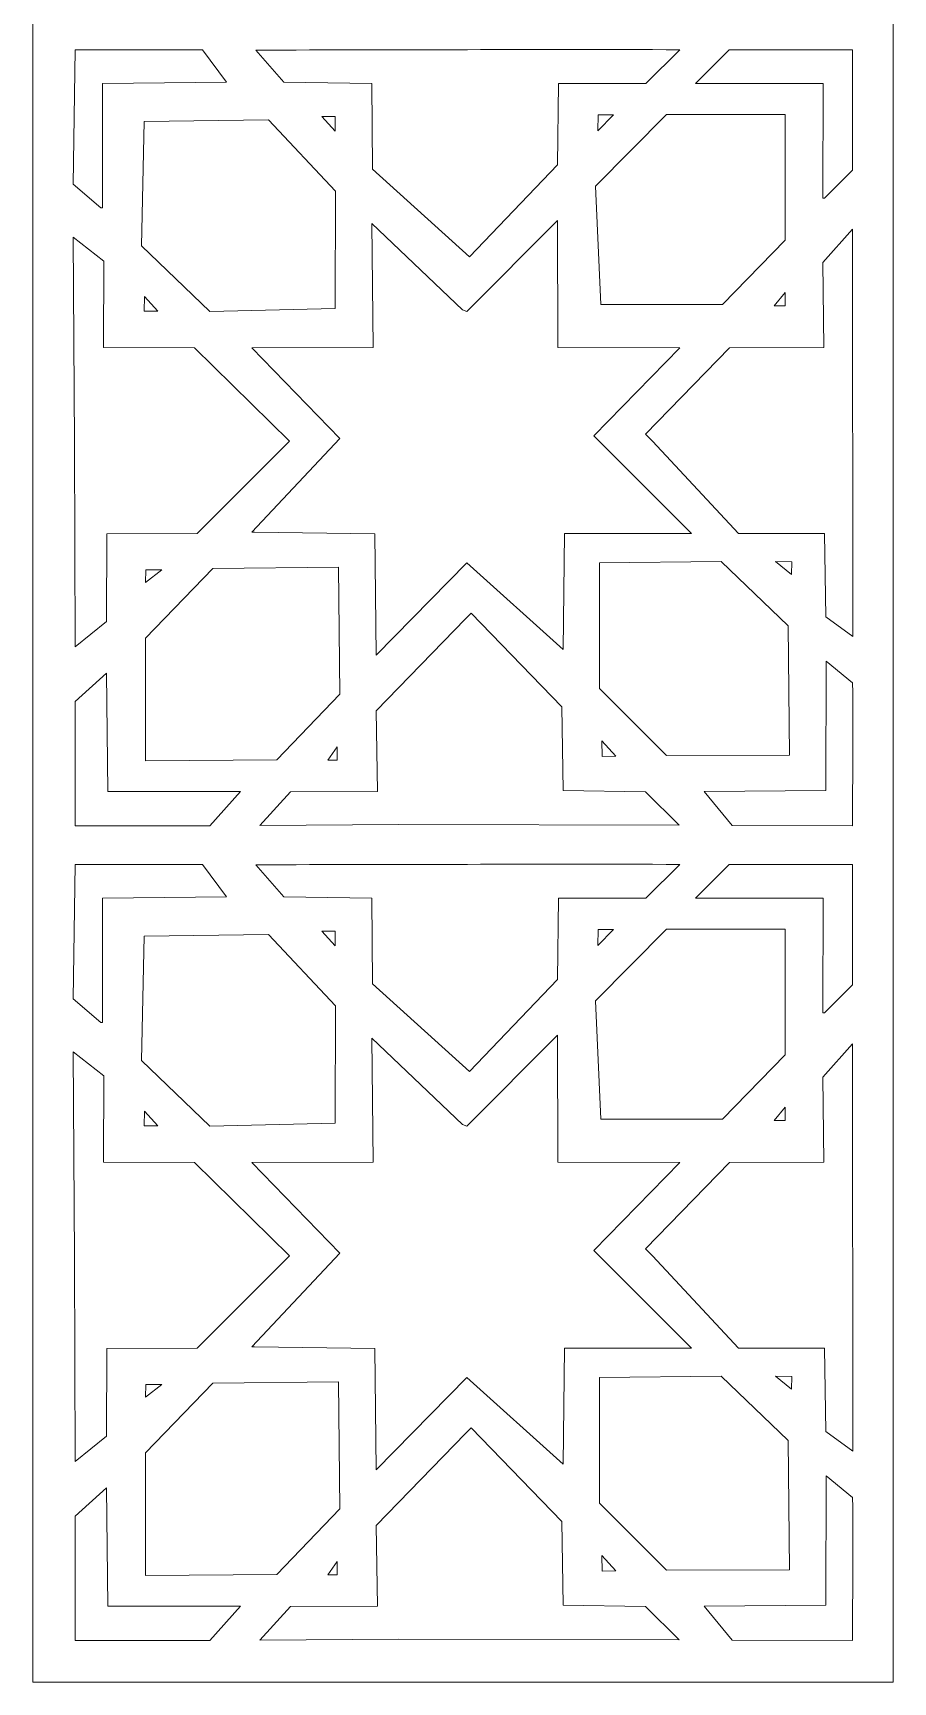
# Model space of a CAD drawing. Header units: centimetres. Extents: x -27.5 to -16, y -9.5 to 9.5.
# Drawn here: x -20.99 to -16.03, y -9.5 to 0 of the extents above; entities that cross this region are included whole.
import ezdxf

# ---------------------------------------------------------------- set-up
doc = ezdxf.new("R2010")
doc.units = ezdxf.units.CM
doc.header["$MEASUREMENT"] = 0
doc.layers.add('layer 1', color=7, linetype='Continuous')

msp = doc.modelspace()

# ---------------------------------------------------------------- linework, layer by layer
at = {"layer": 'layer 1', "color": 250, "lineweight": 9}
for points, knots in [([(-20.98754, 9.5), (-20.98754, 9.5), (-16.03008, 9.5), (-16.03008, 9.5), (-16.03008, 9.5), (-16.03008, 9.5), (-16.03008, -9.5), (-16.03008, -9.5), (-16.03008, -9.5), (-16.03008, -9.5), (-20.98754, -9.5), (-20.98754, -9.5), (-20.98754, -9.5), (-20.98754, -9.5), (-20.98754, 9.5), (-20.98754, 9.5)], [0, 0, 0, 0, 0.2, 0.2, 0.2, 0.2, 0.4, 0.4, 0.4, 0.4, 0.6, 0.6, 0.6, 0.6, 1, 1, 1, 1]), ([(-19.70213, -0.09686), (-19.70213, -0.09686), (-19.54114, -0.28266), (-19.54114, -0.28266), (-19.54114, -0.28266), (-19.54114, -0.28266), (-19.03402, -0.2907), (-19.03402, -0.2907), (-19.03402, -0.2907), (-19.03402, -0.2907), (-19.03065, -0.7832), (-19.03065, -0.7832), (-19.03065, -0.7832), (-19.03065, -0.7832), (-18.47054, -1.28885), (-18.47054, -1.28885), (-18.47054, -1.28885), (-18.47054, -1.28885), (-17.96341, -0.75758), (-17.96341, -0.75758), (-17.96341, -0.75758), (-17.96341, -0.75758), (-17.95833, -0.28914), (-17.95833, -0.28914), (-17.95833, -0.28914), (-17.95833, -0.28914), (-17.45414, -0.29063), (-17.45414, -0.29063), (-17.45414, -0.29063), (-17.45414, -0.29063), (-17.25965, -0.09528), (-17.25965, -0.09528), (-17.25965, -0.09528), (-18.09692, -0.09167), (-18.87114, -0.09743), (-19.70213, -0.09686)], [0, 0, 0, 0, 0.1, 0.1, 0.1, 0.1, 0.2, 0.2, 0.2, 0.2, 0.3, 0.3, 0.3, 0.3, 0.4, 0.4, 0.4, 0.4, 0.5, 0.5, 0.5, 0.5, 0.6, 0.6, 0.6, 0.6, 0.7, 0.7, 0.7, 0.7, 0.8, 0.8, 0.8, 0.8, 1, 1, 1, 1]), ([(-20.00953, -0.09683), (-20.00953, -0.09683), (-20.744, -0.09603), (-20.744, -0.09603), (-20.744, -0.09603), (-20.744, -0.09603), (-20.75663, -0.87027), (-20.75663, -0.87027), (-20.75663, -0.87027), (-20.75663, -0.87027), (-20.59564, -1.00711), (-20.59564, -1.00711), (-20.59564, -1.00711), (-20.59564, -1.00711), (-20.58759, -1.00711), (-20.58759, -1.00711), (-20.58759, -1.00711), (-20.58759, -1.00711), (-20.58759, -0.2907), (-20.58759, -0.2907), (-20.58759, -0.2907), (-20.58759, -0.2907), (-19.87117, -0.28266), (-19.87117, -0.28266), (-19.87117, -0.28266), (-19.87117, -0.28266), (-20.00953, -0.09683), (-20.00953, -0.09683)], [0, 0, 0, 0, 0.125, 0.125, 0.125, 0.125, 0.25, 0.25, 0.25, 0.25, 0.375, 0.375, 0.375, 0.375, 0.5, 0.5, 0.5, 0.5, 0.625, 0.625, 0.625, 0.625, 0.75, 0.75, 0.75, 0.75, 1, 1, 1, 1]), ([(-16.9749, -0.09576), (-16.9749, -0.09576), (-17.16956, -0.29061), (-17.16956, -0.29061), (-17.16956, -0.29061), (-17.16956, -0.29061), (-16.43252, -0.29049), (-16.43252, -0.29049), (-16.43252, -0.29049), (-16.43252, -0.29049), (-16.43398, -0.95077), (-16.43398, -0.95077), (-16.43398, -0.95077), (-16.43398, -0.95077), (-16.42594, -0.95077), (-16.42594, -0.95077), (-16.42594, -0.95077), (-16.42594, -0.95077), (-16.26432, -0.78913), (-16.26432, -0.78913), (-16.26432, -0.78913), (-16.26432, -0.78913), (-16.26397, -0.09576), (-16.26397, -0.09576), (-16.26397, -0.09576), (-16.26397, -0.09576), (-16.9749, -0.09576), (-16.9749, -0.09576)], [0, 0, 0, 0, 0.125, 0.125, 0.125, 0.125, 0.25, 0.25, 0.25, 0.25, 0.375, 0.375, 0.375, 0.375, 0.5, 0.5, 0.5, 0.5, 0.625, 0.625, 0.625, 0.625, 0.75, 0.75, 0.75, 0.75, 1, 1, 1, 1]), ([(-17.33641, -0.46779), (-17.33641, -0.46779), (-17.74452, -0.88124), (-17.74452, -0.88124), (-17.74452, -0.88124), (-17.74452, -0.88124), (-17.71388, -1.56253), (-17.71388, -1.56253), (-17.71388, -1.56253), (-17.71388, -1.56253), (-17.01357, -1.56253), (-17.01357, -1.56253), (-17.01357, -1.56253), (-17.01357, -1.56253), (-16.65131, -1.19225), (-16.65131, -1.19225), (-16.65131, -1.19225), (-16.65131, -1.19225), (-16.65131, -0.47583), (-16.65131, -0.47583), (-16.65131, -0.47583), (-16.65131, -0.47583), (-16.65131, -0.46779), (-16.65131, -0.46779), (-16.65131, -0.46779), (-16.65131, -0.46779), (-17.33641, -0.46779), (-17.33641, -0.46779)], [0, 0, 0, 0, 0.125, 0.125, 0.125, 0.125, 0.25, 0.25, 0.25, 0.25, 0.375, 0.375, 0.375, 0.375, 0.5, 0.5, 0.5, 0.5, 0.625, 0.625, 0.625, 0.625, 0.75, 0.75, 0.75, 0.75, 1, 1, 1, 1]), ([(-17.73001, -0.47041), (-17.73001, -0.47041), (-17.73138, -0.5634), (-17.73138, -0.5634), (-17.73138, -0.5634), (-17.73138, -0.5634), (-17.64105, -0.47018), (-17.64105, -0.47018), (-17.64105, -0.47018), (-17.64105, -0.47018), (-17.73001, -0.47041), (-17.73001, -0.47041)], [0, 0, 0, 0, 0.25, 0.25, 0.25, 0.25, 0.5, 0.5, 0.5, 0.5, 1, 1, 1, 1]), ([(-20.34611, -0.50803), (-20.34611, -0.50803), (-20.3622, -1.22445), (-20.3622, -1.22445), (-20.3622, -1.22445), (-20.3622, -1.22445), (-19.96777, -1.6028), (-19.96777, -1.6028), (-19.96777, -1.6028), (-19.96777, -1.6028), (-19.24632, -1.58669), (-19.24632, -1.58669), (-19.24632, -1.58669), (-19.24632, -1.58669), (-19.2433, -0.91053), (-19.2433, -0.91053), (-19.2433, -0.91053), (-19.2433, -0.91053), (-19.62969, -0.49999), (-19.62969, -0.49999), (-19.62969, -0.49999), (-19.62969, -0.49999), (-20.34611, -0.50803), (-20.34611, -0.50803)], [0, 0, 0, 0, 0.1428571, 0.1428571, 0.1428571, 0.1428571, 0.2857143, 0.2857143, 0.2857143, 0.2857143, 0.4285714, 0.4285714, 0.4285714, 0.4285714, 0.5714286, 0.5714286, 0.5714286, 0.5714286, 0.7142857, 0.7142857, 0.7142857, 0.7142857, 1, 1, 1, 1]), ([(-19.32303, -0.48026), (-19.32303, -0.48026), (-19.24579, -0.56539), (-19.24579, -0.56539), (-19.24579, -0.56539), (-19.24579, -0.56539), (-19.24475, -0.47947), (-19.24475, -0.47947), (-19.24475, -0.47947), (-19.24475, -0.47947), (-19.32303, -0.48026), (-19.32303, -0.48026)], [0, 0, 0, 0, 0.25, 0.25, 0.25, 0.25, 0.5, 0.5, 0.5, 0.5, 1, 1, 1, 1]), ([(-17.96341, -1.07957), (-17.96341, -1.07957), (-18.48663, -1.6028), (-18.48663, -1.6028), (-18.48663, -1.6028), (-18.48663, -1.6028), (-18.51079, -1.59473), (-18.51079, -1.59473), (-18.51079, -1.59473), (-18.51079, -1.59473), (-19.03402, -1.09566), (-19.03402, -1.09566), (-19.03402, -1.09566), (-19.03402, -1.09566), (-19.02597, -1.81023), (-19.02597, -1.81023), (-19.02597, -1.81023), (-19.02597, -1.81023), (-19.72628, -1.81208), (-19.72628, -1.81208), (-19.72628, -1.81208), (-19.72628, -1.81208), (-19.21916, -2.33531), (-19.21916, -2.33531), (-19.21916, -2.33531), (-19.21916, -2.33531), (-19.72628, -2.87463), (-19.72628, -2.87463), (-19.72628, -2.87463), (-19.72628, -2.87463), (-19.71018, -2.87463), (-19.71018, -2.87463), (-19.71018, -2.87463), (-19.71018, -2.87463), (-19.01791, -2.88379), (-19.01791, -2.88379), (-19.01791, -2.88379), (-19.01791, -2.88379), (-19.00986, -3.58298), (-19.00986, -3.58298), (-19.00986, -3.58298), (-19.00986, -3.58298), (-18.48663, -3.05171), (-18.48663, -3.05171), (-18.48663, -3.05171), (-18.48663, -3.05171), (-17.93121, -3.5508), (-17.93121, -3.5508), (-17.93121, -3.5508), (-17.93121, -3.5508), (-17.92347, -2.88332), (-17.92347, -2.88332), (-17.92347, -2.88332), (-17.92347, -2.88332), (-17.19175, -2.88166), (-17.19175, -2.88166), (-17.19175, -2.88166), (-17.19175, -2.88166), (-17.75412, -2.3192), (-17.75412, -2.3192), (-17.75412, -2.3192), (-17.75412, -2.3192), (-17.259, -1.8128), (-17.259, -1.8128), (-17.259, -1.8128), (-17.259, -1.8128), (-17.96284, -1.81014), (-17.96284, -1.81014), (-17.96284, -1.81014), (-17.96284, -1.81014), (-17.96341, -1.07957), (-17.96341, -1.07957)], [0, 0, 0, 0, 0.0526316, 0.0526316, 0.0526316, 0.0526316, 0.1052632, 0.1052632, 0.1052632, 0.1052632, 0.1578947, 0.1578947, 0.1578947, 0.1578947, 0.2105263, 0.2105263, 0.2105263, 0.2105263, 0.2631579, 0.2631579, 0.2631579, 0.2631579, 0.3157895, 0.3157895, 0.3157895, 0.3157895, 0.3684211, 0.3684211, 0.3684211, 0.3684211, 0.4210526, 0.4210526, 0.4210526, 0.4210526, 0.4736842, 0.4736842, 0.4736842, 0.4736842, 0.5263158, 0.5263158, 0.5263158, 0.5263158, 0.5789474, 0.5789474, 0.5789474, 0.5789474, 0.6315789, 0.6315789, 0.6315789, 0.6315789, 0.6842105, 0.6842105, 0.6842105, 0.6842105, 0.7368421, 0.7368421, 0.7368421, 0.7368421, 0.7894737, 0.7894737, 0.7894737, 0.7894737, 0.8421053, 0.8421053, 0.8421053, 0.8421053, 0.8947368, 0.8947368, 0.8947368, 0.8947368, 1, 1, 1, 1]), ([(-16.26447, -1.12993), (-16.26447, -1.12993), (-16.43398, -1.32105), (-16.43398, -1.32105), (-16.43398, -1.32105), (-16.43398, -1.32105), (-16.4297, -1.81048), (-16.4297, -1.81048), (-16.4297, -1.81048), (-16.4297, -1.81048), (-16.9733, -1.81208), (-16.9733, -1.81208), (-16.9733, -1.81208), (-16.9733, -1.81208), (-17.45629, -2.31115), (-17.45629, -2.31115), (-17.45629, -2.31115), (-17.45629, -2.31115), (-17.41604, -2.3514), (-17.41604, -2.3514), (-17.41604, -2.3514), (-17.41604, -2.3514), (-16.91997, -2.88334), (-16.91997, -2.88334), (-16.91997, -2.88334), (-16.91997, -2.88334), (-16.42531, -2.88341), (-16.42531, -2.88341), (-16.42531, -2.88341), (-16.42531, -2.88341), (-16.41746, -3.362), (-16.41746, -3.362), (-16.41746, -3.362), (-16.41746, -3.362), (-16.26272, -3.47614), (-16.26272, -3.47614), (-16.26272, -3.47614), (-16.26272, -3.47614), (-16.26447, -1.12993), (-16.26447, -1.12993)], [0, 0, 0, 0, 0.0909091, 0.0909091, 0.0909091, 0.0909091, 0.1818182, 0.1818182, 0.1818182, 0.1818182, 0.2727273, 0.2727273, 0.2727273, 0.2727273, 0.3636364, 0.3636364, 0.3636364, 0.3636364, 0.4545455, 0.4545455, 0.4545455, 0.4545455, 0.5454545, 0.5454545, 0.5454545, 0.5454545, 0.6363636, 0.6363636, 0.6363636, 0.6363636, 0.7272727, 0.7272727, 0.7272727, 0.7272727, 0.8181818, 0.8181818, 0.8181818, 0.8181818, 1, 1, 1, 1]), ([(-20.75663, -1.17616), (-20.75663, -1.17616), (-20.74859, -2.35946), (-20.74859, -2.35946), (-20.74859, -2.35946), (-20.74859, -2.35946), (-20.74448, -3.53469), (-20.74448, -3.53469), (-20.74448, -3.53469), (-20.74448, -3.53469), (-20.56344, -3.38981), (-20.56344, -3.38981), (-20.56344, -3.38981), (-20.56344, -3.38981), (-20.5618, -2.88471), (-20.5618, -2.88471), (-20.5618, -2.88471), (-20.5618, -2.88471), (-20.04021, -2.88267), (-20.04021, -2.88267), (-20.04021, -2.88267), (-20.04021, -2.88267), (-19.50894, -2.3514), (-19.50894, -2.3514), (-19.50894, -2.3514), (-19.50894, -2.3514), (-20.05632, -1.81208), (-20.05632, -1.81208), (-20.05632, -1.81208), (-20.05632, -1.81208), (-20.58012, -1.81044), (-20.58012, -1.81044), (-20.58012, -1.81044), (-20.58012, -1.81044), (-20.57939, -1.31356), (-20.57939, -1.31356), (-20.57939, -1.31356), (-20.57939, -1.31356), (-20.75663, -1.17616), (-20.75663, -1.17616)], [0, 0, 0, 0, 0.0909091, 0.0909091, 0.0909091, 0.0909091, 0.1818182, 0.1818182, 0.1818182, 0.1818182, 0.2727273, 0.2727273, 0.2727273, 0.2727273, 0.3636364, 0.3636364, 0.3636364, 0.3636364, 0.4545455, 0.4545455, 0.4545455, 0.4545455, 0.5454545, 0.5454545, 0.5454545, 0.5454545, 0.6363636, 0.6363636, 0.6363636, 0.6363636, 0.7272727, 0.7272727, 0.7272727, 0.7272727, 0.8181818, 0.8181818, 0.8181818, 0.8181818, 1, 1, 1, 1]), ([(-20.34428, -1.51685), (-20.34428, -1.51685), (-20.34611, -1.60133), (-20.34611, -1.60133), (-20.34611, -1.60133), (-20.34611, -1.60133), (-20.2679, -1.60133), (-20.2679, -1.60133), (-20.2679, -1.60133), (-20.2679, -1.60133), (-20.34428, -1.51685), (-20.34428, -1.51685)], [0, 0, 0, 0, 0.25, 0.25, 0.25, 0.25, 0.5, 0.5, 0.5, 0.5, 1, 1, 1, 1]), ([(-16.71571, -1.5706), (-16.71571, -1.5706), (-16.65131, -1.57056), (-16.65131, -1.57056), (-16.65131, -1.57056), (-16.65131, -1.57056), (-16.652, -1.49452), (-16.652, -1.49452), (-16.652, -1.49452), (-16.652, -1.49452), (-16.71571, -1.5706), (-16.71571, -1.5706)], [0, 0, 0, 0, 0.25, 0.25, 0.25, 0.25, 0.5, 0.5, 0.5, 0.5, 1, 1, 1, 1]), ([(-19.95168, -3.08391), (-19.95168, -3.08391), (-20.33806, -3.48641), (-20.33806, -3.48641), (-20.33806, -3.48641), (-20.33806, -3.48641), (-20.33854, -4.19183), (-20.33854, -4.19183), (-20.33854, -4.19183), (-20.33854, -4.19183), (-19.5814, -4.18672), (-19.5814, -4.18672), (-19.5814, -4.18672), (-19.5814, -4.18672), (-19.21916, -3.80838), (-19.21916, -3.80838), (-19.21916, -3.80838), (-19.21916, -3.80838), (-19.22721, -3.07586), (-19.22721, -3.07586), (-19.22721, -3.07586), (-19.22721, -3.07586), (-19.95168, -3.08391), (-19.95168, -3.08391)], [0, 0, 0, 0, 0.1428571, 0.1428571, 0.1428571, 0.1428571, 0.2857143, 0.2857143, 0.2857143, 0.2857143, 0.4285714, 0.4285714, 0.4285714, 0.4285714, 0.5714286, 0.5714286, 0.5714286, 0.5714286, 0.7142857, 0.7142857, 0.7142857, 0.7142857, 1, 1, 1, 1]), ([(-20.33725, -3.09197), (-20.33725, -3.09197), (-20.33806, -3.16442), (-20.33806, -3.16442), (-20.33806, -3.16442), (-20.33806, -3.16442), (-20.24531, -3.09197), (-20.24531, -3.09197), (-20.24531, -3.09197), (-20.24531, -3.09197), (-20.33725, -3.09197), (-20.33725, -3.09197)], [0, 0, 0, 0, 0.25, 0.25, 0.25, 0.25, 0.5, 0.5, 0.5, 0.5, 1, 1, 1, 1]), ([(-17.72192, -3.05171), (-17.72192, -3.05171), (-17.72192, -3.77618), (-17.72192, -3.77618), (-17.72192, -3.77618), (-17.72192, -3.77618), (-17.33554, -4.16256), (-17.33554, -4.16256), (-17.33554, -4.16256), (-17.33554, -4.16256), (-16.62718, -4.16034), (-16.62718, -4.16034), (-16.62718, -4.16034), (-16.62718, -4.16034), (-16.63522, -3.41394), (-16.63522, -3.41394), (-16.63522, -3.41394), (-16.63522, -3.41394), (-17.02161, -3.04367), (-17.02161, -3.04367), (-17.02161, -3.04367), (-17.02161, -3.04367), (-17.72192, -3.05171), (-17.72192, -3.05171)], [0, 0, 0, 0, 0.1428571, 0.1428571, 0.1428571, 0.1428571, 0.2857143, 0.2857143, 0.2857143, 0.2857143, 0.4285714, 0.4285714, 0.4285714, 0.4285714, 0.5714286, 0.5714286, 0.5714286, 0.5714286, 0.7142857, 0.7142857, 0.7142857, 0.7142857, 1, 1, 1, 1]), ([(-16.70767, -3.04367), (-16.70767, -3.04367), (-16.61556, -3.1197), (-16.61556, -3.1197), (-16.61556, -3.1197), (-16.61556, -3.1197), (-16.61364, -3.04507), (-16.61364, -3.04507), (-16.61364, -3.04507), (-16.61364, -3.04507), (-16.70767, -3.04367), (-16.70767, -3.04367)], [0, 0, 0, 0, 0.25, 0.25, 0.25, 0.25, 0.5, 0.5, 0.5, 0.5, 1, 1, 1, 1]), ([(-19.00216, -4.36966), (-19.00216, -4.36966), (-19.5027, -4.37151), (-19.5027, -4.37151), (-19.5027, -4.37151), (-19.5027, -4.37151), (-19.67935, -4.56504), (-19.67935, -4.56504), (-19.67935, -4.56504), (-19.67935, -4.56504), (-18.87819, -4.55989), (-18.87819, -4.55989), (-18.87819, -4.55989), (-18.87819, -4.55989), (-17.26309, -4.5635), (-17.26309, -4.5635), (-17.26309, -4.5635), (-17.26309, -4.5635), (-17.45629, -4.37185), (-17.45629, -4.37185), (-17.45629, -4.37185), (-17.45629, -4.37185), (-17.93121, -4.3638), (-17.93121, -4.3638), (-17.93121, -4.3638), (-17.93121, -4.3638), (-17.93927, -3.88084), (-17.93927, -3.88084), (-17.93927, -3.88084), (-17.93927, -3.88084), (-18.4625, -3.3415), (-18.4625, -3.3415), (-18.4625, -3.3415), (-18.4625, -3.3415), (-18.4947, -3.3737), (-18.4947, -3.3737), (-18.4947, -3.3737), (-18.4947, -3.3737), (-19.00986, -3.90497), (-19.00986, -3.90497), (-19.00986, -3.90497), (-19.00986, -3.90497), (-19.00216, -4.36966), (-19.00216, -4.36966)], [0, 0, 0, 0, 0.0833333, 0.0833333, 0.0833333, 0.0833333, 0.1666667, 0.1666667, 0.1666667, 0.1666667, 0.25, 0.25, 0.25, 0.25, 0.3333333, 0.3333333, 0.3333333, 0.3333333, 0.4166667, 0.4166667, 0.4166667, 0.4166667, 0.5, 0.5, 0.5, 0.5, 0.5833333, 0.5833333, 0.5833333, 0.5833333, 0.6666667, 0.6666667, 0.6666667, 0.6666667, 0.75, 0.75, 0.75, 0.75, 0.8333333, 0.8333333, 0.8333333, 0.8333333, 1, 1, 1, 1]), ([(-20.56344, -3.68764), (-20.56344, -3.68764), (-20.74412, -3.84974), (-20.74412, -3.84974), (-20.74412, -3.84974), (-20.74412, -3.84974), (-20.74429, -4.56603), (-20.74429, -4.56603), (-20.74429, -4.56603), (-20.74429, -4.56603), (-19.96822, -4.56605), (-19.96822, -4.56605), (-19.96822, -4.56605), (-19.96822, -4.56605), (-19.79218, -4.36938), (-19.79218, -4.36938), (-19.79218, -4.36938), (-19.79218, -4.36938), (-20.5557, -4.36823), (-20.5557, -4.36823), (-20.5557, -4.36823), (-20.5557, -4.36823), (-20.56344, -3.68764), (-20.56344, -3.68764)], [0, 0, 0, 0, 0.1428571, 0.1428571, 0.1428571, 0.1428571, 0.2857143, 0.2857143, 0.2857143, 0.2857143, 0.4285714, 0.4285714, 0.4285714, 0.4285714, 0.5714286, 0.5714286, 0.5714286, 0.5714286, 0.7142857, 0.7142857, 0.7142857, 0.7142857, 1, 1, 1, 1]), ([(-16.26352, -3.74225), (-16.26352, -3.74225), (-16.41635, -3.61764), (-16.41635, -3.61764), (-16.41635, -3.61764), (-16.41635, -3.61764), (-16.41789, -4.3638), (-16.41789, -4.3638), (-16.41789, -4.3638), (-16.41789, -4.3638), (-17.11821, -4.36932), (-17.11821, -4.36932), (-17.11821, -4.36932), (-17.11821, -4.36932), (-16.95721, -4.56498), (-16.95721, -4.56498), (-16.95721, -4.56498), (-16.95721, -4.56498), (-16.26342, -4.56658), (-16.26342, -4.56658), (-16.26342, -4.56658), (-16.26445, -4.26555), (-16.25739, -4.04402), (-16.26352, -3.74225)], [0, 0, 0, 0, 0.1428571, 0.1428571, 0.1428571, 0.1428571, 0.2857143, 0.2857143, 0.2857143, 0.2857143, 0.4285714, 0.4285714, 0.4285714, 0.4285714, 0.5714286, 0.5714286, 0.5714286, 0.5714286, 0.7142857, 0.7142857, 0.7142857, 0.7142857, 1, 1, 1, 1]), ([(-17.70806, -4.0777), (-17.70806, -4.0777), (-17.7058, -4.16762), (-17.7058, -4.16762), (-17.7058, -4.16762), (-17.7058, -4.16762), (-17.62692, -4.16608), (-17.62692, -4.16608), (-17.62692, -4.16608), (-17.62692, -4.16608), (-17.70806, -4.0777), (-17.70806, -4.0777)], [0, 0, 0, 0, 0.25, 0.25, 0.25, 0.25, 0.5, 0.5, 0.5, 0.5, 1, 1, 1, 1]), ([(-19.23373, -4.11213), (-19.23373, -4.11213), (-19.28794, -4.18851), (-19.28794, -4.18851), (-19.28794, -4.18851), (-19.28794, -4.18851), (-19.23326, -4.1882), (-19.23326, -4.1882), (-19.23326, -4.1882), (-19.23326, -4.1882), (-19.23373, -4.11213), (-19.23373, -4.11213)], [0, 0, 0, 0, 0.25, 0.25, 0.25, 0.25, 0.5, 0.5, 0.5, 0.5, 1, 1, 1, 1]), ([(-20.00953, -4.79066), (-20.00953, -4.79066), (-20.744, -4.78986), (-20.744, -4.78986), (-20.744, -4.78986), (-20.744, -4.78986), (-20.75663, -5.5641), (-20.75663, -5.5641), (-20.75663, -5.5641), (-20.75663, -5.5641), (-20.59564, -5.70094), (-20.59564, -5.70094), (-20.59564, -5.70094), (-20.59564, -5.70094), (-20.58759, -5.70094), (-20.58759, -5.70094), (-20.58759, -5.70094), (-20.58759, -5.70094), (-20.58759, -4.98454), (-20.58759, -4.98454), (-20.58759, -4.98454), (-20.58759, -4.98454), (-19.87117, -4.9765), (-19.87117, -4.9765), (-19.87117, -4.9765), (-19.87117, -4.9765), (-20.00953, -4.79066), (-20.00953, -4.79066)], [0, 0, 0, 0, 0.125, 0.125, 0.125, 0.125, 0.25, 0.25, 0.25, 0.25, 0.375, 0.375, 0.375, 0.375, 0.5, 0.5, 0.5, 0.5, 0.625, 0.625, 0.625, 0.625, 0.75, 0.75, 0.75, 0.75, 1, 1, 1, 1]), ([(-19.70213, -4.7907), (-19.70213, -4.7907), (-19.54114, -4.9765), (-19.54114, -4.9765), (-19.54114, -4.9765), (-19.54114, -4.9765), (-19.03402, -4.98454), (-19.03402, -4.98454), (-19.03402, -4.98454), (-19.03402, -4.98454), (-19.03065, -5.47703), (-19.03065, -5.47703), (-19.03065, -5.47703), (-19.03065, -5.47703), (-18.47054, -5.98269), (-18.47054, -5.98269), (-18.47054, -5.98269), (-18.47054, -5.98269), (-17.96341, -5.45142), (-17.96341, -5.45142), (-17.96341, -5.45142), (-17.96341, -5.45142), (-17.95833, -4.98298), (-17.95833, -4.98298), (-17.95833, -4.98298), (-17.95833, -4.98298), (-17.45414, -4.98446), (-17.45414, -4.98446), (-17.45414, -4.98446), (-17.45414, -4.98446), (-17.25965, -4.78912), (-17.25965, -4.78912), (-17.25965, -4.78912), (-18.09692, -4.78551), (-18.87114, -4.79127), (-19.70213, -4.7907)], [0, 0, 0, 0, 0.1, 0.1, 0.1, 0.1, 0.2, 0.2, 0.2, 0.2, 0.3, 0.3, 0.3, 0.3, 0.4, 0.4, 0.4, 0.4, 0.5, 0.5, 0.5, 0.5, 0.6, 0.6, 0.6, 0.6, 0.7, 0.7, 0.7, 0.7, 0.8, 0.8, 0.8, 0.8, 1, 1, 1, 1]), ([(-16.9749, -4.7896), (-16.9749, -4.7896), (-17.16956, -4.98445), (-17.16956, -4.98445), (-17.16956, -4.98445), (-17.16956, -4.98445), (-16.43252, -4.98433), (-16.43252, -4.98433), (-16.43252, -4.98433), (-16.43252, -4.98433), (-16.43398, -5.64461), (-16.43398, -5.64461), (-16.43398, -5.64461), (-16.43398, -5.64461), (-16.42594, -5.64461), (-16.42594, -5.64461), (-16.42594, -5.64461), (-16.42594, -5.64461), (-16.26432, -5.48297), (-16.26432, -5.48297), (-16.26432, -5.48297), (-16.26432, -5.48297), (-16.26397, -4.7896), (-16.26397, -4.7896), (-16.26397, -4.7896), (-16.26397, -4.7896), (-16.9749, -4.7896), (-16.9749, -4.7896)], [0, 0, 0, 0, 0.125, 0.125, 0.125, 0.125, 0.25, 0.25, 0.25, 0.25, 0.375, 0.375, 0.375, 0.375, 0.5, 0.5, 0.5, 0.5, 0.625, 0.625, 0.625, 0.625, 0.75, 0.75, 0.75, 0.75, 1, 1, 1, 1]), ([(-20.34611, -5.20187), (-20.34611, -5.20187), (-20.3622, -5.91829), (-20.3622, -5.91829), (-20.3622, -5.91829), (-20.3622, -5.91829), (-19.96777, -6.29663), (-19.96777, -6.29663), (-19.96777, -6.29663), (-19.96777, -6.29663), (-19.24632, -6.28052), (-19.24632, -6.28052), (-19.24632, -6.28052), (-19.24632, -6.28052), (-19.2433, -5.60437), (-19.2433, -5.60437), (-19.2433, -5.60437), (-19.2433, -5.60437), (-19.62969, -5.19382), (-19.62969, -5.19382), (-19.62969, -5.19382), (-19.62969, -5.19382), (-20.34611, -5.20187), (-20.34611, -5.20187)], [0, 0, 0, 0, 0.1428571, 0.1428571, 0.1428571, 0.1428571, 0.2857143, 0.2857143, 0.2857143, 0.2857143, 0.4285714, 0.4285714, 0.4285714, 0.4285714, 0.5714286, 0.5714286, 0.5714286, 0.5714286, 0.7142857, 0.7142857, 0.7142857, 0.7142857, 1, 1, 1, 1]), ([(-19.32303, -5.1741), (-19.32303, -5.1741), (-19.24579, -5.25923), (-19.24579, -5.25923), (-19.24579, -5.25923), (-19.24579, -5.25923), (-19.24475, -5.1733), (-19.24475, -5.1733), (-19.24475, -5.1733), (-19.24475, -5.1733), (-19.32303, -5.1741), (-19.32303, -5.1741)], [0, 0, 0, 0, 0.25, 0.25, 0.25, 0.25, 0.5, 0.5, 0.5, 0.5, 1, 1, 1, 1]), ([(-17.33641, -5.16163), (-17.33641, -5.16163), (-17.74452, -5.57508), (-17.74452, -5.57508), (-17.74452, -5.57508), (-17.74452, -5.57508), (-17.71388, -6.25637), (-17.71388, -6.25637), (-17.71388, -6.25637), (-17.71388, -6.25637), (-17.01357, -6.25637), (-17.01357, -6.25637), (-17.01357, -6.25637), (-17.01357, -6.25637), (-16.65131, -5.88609), (-16.65131, -5.88609), (-16.65131, -5.88609), (-16.65131, -5.88609), (-16.65131, -5.16967), (-16.65131, -5.16967), (-16.65131, -5.16967), (-16.65131, -5.16967), (-16.65131, -5.16163), (-16.65131, -5.16163), (-16.65131, -5.16163), (-16.65131, -5.16163), (-17.33641, -5.16163), (-17.33641, -5.16163)], [0, 0, 0, 0, 0.125, 0.125, 0.125, 0.125, 0.25, 0.25, 0.25, 0.25, 0.375, 0.375, 0.375, 0.375, 0.5, 0.5, 0.5, 0.5, 0.625, 0.625, 0.625, 0.625, 0.75, 0.75, 0.75, 0.75, 1, 1, 1, 1]), ([(-17.73001, -5.16425), (-17.73001, -5.16425), (-17.73138, -5.25723), (-17.73138, -5.25723), (-17.73138, -5.25723), (-17.73138, -5.25723), (-17.64105, -5.16402), (-17.64105, -5.16402), (-17.64105, -5.16402), (-17.64105, -5.16402), (-17.73001, -5.16425), (-17.73001, -5.16425)], [0, 0, 0, 0, 0.25, 0.25, 0.25, 0.25, 0.5, 0.5, 0.5, 0.5, 1, 1, 1, 1]), ([(-17.96341, -5.77341), (-17.96341, -5.77341), (-18.48663, -6.29663), (-18.48663, -6.29663), (-18.48663, -6.29663), (-18.48663, -6.29663), (-18.51079, -6.28857), (-18.51079, -6.28857), (-18.51079, -6.28857), (-18.51079, -6.28857), (-19.03402, -5.7895), (-19.03402, -5.7895), (-19.03402, -5.7895), (-19.03402, -5.7895), (-19.02597, -6.50407), (-19.02597, -6.50407), (-19.02597, -6.50407), (-19.02597, -6.50407), (-19.72628, -6.50592), (-19.72628, -6.50592), (-19.72628, -6.50592), (-19.72628, -6.50592), (-19.21916, -7.02915), (-19.21916, -7.02915), (-19.21916, -7.02915), (-19.21916, -7.02915), (-19.72628, -7.56846), (-19.72628, -7.56846), (-19.72628, -7.56846), (-19.72628, -7.56846), (-19.71018, -7.56846), (-19.71018, -7.56846), (-19.71018, -7.56846), (-19.71018, -7.56846), (-19.01791, -7.57763), (-19.01791, -7.57763), (-19.01791, -7.57763), (-19.01791, -7.57763), (-19.00986, -8.27682), (-19.00986, -8.27682), (-19.00986, -8.27682), (-19.00986, -8.27682), (-18.48663, -7.74555), (-18.48663, -7.74555), (-18.48663, -7.74555), (-18.48663, -7.74555), (-17.93121, -8.24464), (-17.93121, -8.24464), (-17.93121, -8.24464), (-17.93121, -8.24464), (-17.92347, -7.57715), (-17.92347, -7.57715), (-17.92347, -7.57715), (-17.92347, -7.57715), (-17.19175, -7.5755), (-17.19175, -7.5755), (-17.19175, -7.5755), (-17.19175, -7.5755), (-17.75412, -7.01304), (-17.75412, -7.01304), (-17.75412, -7.01304), (-17.75412, -7.01304), (-17.259, -6.50664), (-17.259, -6.50664), (-17.259, -6.50664), (-17.259, -6.50664), (-17.96284, -6.50398), (-17.96284, -6.50398), (-17.96284, -6.50398), (-17.96284, -6.50398), (-17.96341, -5.77341), (-17.96341, -5.77341)], [0, 0, 0, 0, 0.0526316, 0.0526316, 0.0526316, 0.0526316, 0.1052632, 0.1052632, 0.1052632, 0.1052632, 0.1578947, 0.1578947, 0.1578947, 0.1578947, 0.2105263, 0.2105263, 0.2105263, 0.2105263, 0.2631579, 0.2631579, 0.2631579, 0.2631579, 0.3157895, 0.3157895, 0.3157895, 0.3157895, 0.3684211, 0.3684211, 0.3684211, 0.3684211, 0.4210526, 0.4210526, 0.4210526, 0.4210526, 0.4736842, 0.4736842, 0.4736842, 0.4736842, 0.5263158, 0.5263158, 0.5263158, 0.5263158, 0.5789474, 0.5789474, 0.5789474, 0.5789474, 0.6315789, 0.6315789, 0.6315789, 0.6315789, 0.6842105, 0.6842105, 0.6842105, 0.6842105, 0.7368421, 0.7368421, 0.7368421, 0.7368421, 0.7894737, 0.7894737, 0.7894737, 0.7894737, 0.8421053, 0.8421053, 0.8421053, 0.8421053, 0.8947368, 0.8947368, 0.8947368, 0.8947368, 1, 1, 1, 1]), ([(-20.75663, -5.87), (-20.75663, -5.87), (-20.74859, -7.0533), (-20.74859, -7.0533), (-20.74859, -7.0533), (-20.74859, -7.0533), (-20.74448, -8.22853), (-20.74448, -8.22853), (-20.74448, -8.22853), (-20.74448, -8.22853), (-20.56344, -8.08365), (-20.56344, -8.08365), (-20.56344, -8.08365), (-20.56344, -8.08365), (-20.5618, -7.57854), (-20.5618, -7.57854), (-20.5618, -7.57854), (-20.5618, -7.57854), (-20.04021, -7.57651), (-20.04021, -7.57651), (-20.04021, -7.57651), (-20.04021, -7.57651), (-19.50894, -7.04523), (-19.50894, -7.04523), (-19.50894, -7.04523), (-19.50894, -7.04523), (-20.05632, -6.50592), (-20.05632, -6.50592), (-20.05632, -6.50592), (-20.05632, -6.50592), (-20.58012, -6.50428), (-20.58012, -6.50428), (-20.58012, -6.50428), (-20.58012, -6.50428), (-20.57939, -6.00739), (-20.57939, -6.00739), (-20.57939, -6.00739), (-20.57939, -6.00739), (-20.75663, -5.87), (-20.75663, -5.87)], [0, 0, 0, 0, 0.0909091, 0.0909091, 0.0909091, 0.0909091, 0.1818182, 0.1818182, 0.1818182, 0.1818182, 0.2727273, 0.2727273, 0.2727273, 0.2727273, 0.3636364, 0.3636364, 0.3636364, 0.3636364, 0.4545455, 0.4545455, 0.4545455, 0.4545455, 0.5454545, 0.5454545, 0.5454545, 0.5454545, 0.6363636, 0.6363636, 0.6363636, 0.6363636, 0.7272727, 0.7272727, 0.7272727, 0.7272727, 0.8181818, 0.8181818, 0.8181818, 0.8181818, 1, 1, 1, 1]), ([(-16.26447, -5.82377), (-16.26447, -5.82377), (-16.43398, -6.01489), (-16.43398, -6.01489), (-16.43398, -6.01489), (-16.43398, -6.01489), (-16.4297, -6.50432), (-16.4297, -6.50432), (-16.4297, -6.50432), (-16.4297, -6.50432), (-16.9733, -6.50592), (-16.9733, -6.50592), (-16.9733, -6.50592), (-16.9733, -6.50592), (-17.45629, -7.00499), (-17.45629, -7.00499), (-17.45629, -7.00499), (-17.45629, -7.00499), (-17.41604, -7.04523), (-17.41604, -7.04523), (-17.41604, -7.04523), (-17.41604, -7.04523), (-16.91997, -7.57717), (-16.91997, -7.57717), (-16.91997, -7.57717), (-16.91997, -7.57717), (-16.42531, -7.57725), (-16.42531, -7.57725), (-16.42531, -7.57725), (-16.42531, -7.57725), (-16.41746, -8.05584), (-16.41746, -8.05584), (-16.41746, -8.05584), (-16.41746, -8.05584), (-16.26272, -8.16997), (-16.26272, -8.16997), (-16.26272, -8.16997), (-16.26272, -8.16997), (-16.26447, -5.82377), (-16.26447, -5.82377)], [0, 0, 0, 0, 0.0909091, 0.0909091, 0.0909091, 0.0909091, 0.1818182, 0.1818182, 0.1818182, 0.1818182, 0.2727273, 0.2727273, 0.2727273, 0.2727273, 0.3636364, 0.3636364, 0.3636364, 0.3636364, 0.4545455, 0.4545455, 0.4545455, 0.4545455, 0.5454545, 0.5454545, 0.5454545, 0.5454545, 0.6363636, 0.6363636, 0.6363636, 0.6363636, 0.7272727, 0.7272727, 0.7272727, 0.7272727, 0.8181818, 0.8181818, 0.8181818, 0.8181818, 1, 1, 1, 1]), ([(-20.34428, -6.21069), (-20.34428, -6.21069), (-20.34611, -6.29517), (-20.34611, -6.29517), (-20.34611, -6.29517), (-20.34611, -6.29517), (-20.2679, -6.29517), (-20.2679, -6.29517), (-20.2679, -6.29517), (-20.2679, -6.29517), (-20.34428, -6.21069), (-20.34428, -6.21069)], [0, 0, 0, 0, 0.25, 0.25, 0.25, 0.25, 0.5, 0.5, 0.5, 0.5, 1, 1, 1, 1]), ([(-16.71571, -6.26443), (-16.71571, -6.26443), (-16.65131, -6.2644), (-16.65131, -6.2644), (-16.65131, -6.2644), (-16.65131, -6.2644), (-16.652, -6.18836), (-16.652, -6.18836), (-16.652, -6.18836), (-16.652, -6.18836), (-16.71571, -6.26443), (-16.71571, -6.26443)], [0, 0, 0, 0, 0.25, 0.25, 0.25, 0.25, 0.5, 0.5, 0.5, 0.5, 1, 1, 1, 1]), ([(-19.95168, -7.77775), (-19.95168, -7.77775), (-20.33806, -8.18024), (-20.33806, -8.18024), (-20.33806, -8.18024), (-20.33806, -8.18024), (-20.33854, -8.88567), (-20.33854, -8.88567), (-20.33854, -8.88567), (-20.33854, -8.88567), (-19.5814, -8.88056), (-19.5814, -8.88056), (-19.5814, -8.88056), (-19.5814, -8.88056), (-19.21916, -8.50221), (-19.21916, -8.50221), (-19.21916, -8.50221), (-19.21916, -8.50221), (-19.22721, -7.7697), (-19.22721, -7.7697), (-19.22721, -7.7697), (-19.22721, -7.7697), (-19.95168, -7.77775), (-19.95168, -7.77775)], [0, 0, 0, 0, 0.1428571, 0.1428571, 0.1428571, 0.1428571, 0.2857143, 0.2857143, 0.2857143, 0.2857143, 0.4285714, 0.4285714, 0.4285714, 0.4285714, 0.5714286, 0.5714286, 0.5714286, 0.5714286, 0.7142857, 0.7142857, 0.7142857, 0.7142857, 1, 1, 1, 1]), ([(-20.33725, -7.78581), (-20.33725, -7.78581), (-20.33806, -7.85825), (-20.33806, -7.85825), (-20.33806, -7.85825), (-20.33806, -7.85825), (-20.24531, -7.78581), (-20.24531, -7.78581), (-20.24531, -7.78581), (-20.24531, -7.78581), (-20.33725, -7.78581), (-20.33725, -7.78581)], [0, 0, 0, 0, 0.25, 0.25, 0.25, 0.25, 0.5, 0.5, 0.5, 0.5, 1, 1, 1, 1]), ([(-17.72192, -7.74555), (-17.72192, -7.74555), (-17.72192, -8.47001), (-17.72192, -8.47001), (-17.72192, -8.47001), (-17.72192, -8.47001), (-17.33554, -8.8564), (-17.33554, -8.8564), (-17.33554, -8.8564), (-17.33554, -8.8564), (-16.62718, -8.85418), (-16.62718, -8.85418), (-16.62718, -8.85418), (-16.62718, -8.85418), (-16.63522, -8.10778), (-16.63522, -8.10778), (-16.63522, -8.10778), (-16.63522, -8.10778), (-17.02161, -7.7375), (-17.02161, -7.7375), (-17.02161, -7.7375), (-17.02161, -7.7375), (-17.72192, -7.74555), (-17.72192, -7.74555)], [0, 0, 0, 0, 0.1428571, 0.1428571, 0.1428571, 0.1428571, 0.2857143, 0.2857143, 0.2857143, 0.2857143, 0.4285714, 0.4285714, 0.4285714, 0.4285714, 0.5714286, 0.5714286, 0.5714286, 0.5714286, 0.7142857, 0.7142857, 0.7142857, 0.7142857, 1, 1, 1, 1]), ([(-16.70767, -7.7375), (-16.70767, -7.7375), (-16.61556, -7.81354), (-16.61556, -7.81354), (-16.61556, -7.81354), (-16.61556, -7.81354), (-16.61364, -7.73891), (-16.61364, -7.73891), (-16.61364, -7.73891), (-16.61364, -7.73891), (-16.70767, -7.7375), (-16.70767, -7.7375)], [0, 0, 0, 0, 0.25, 0.25, 0.25, 0.25, 0.5, 0.5, 0.5, 0.5, 1, 1, 1, 1]), ([(-19.00216, -9.0635), (-19.00216, -9.0635), (-19.5027, -9.06534), (-19.5027, -9.06534), (-19.5027, -9.06534), (-19.5027, -9.06534), (-19.67935, -9.25888), (-19.67935, -9.25888), (-19.67935, -9.25888), (-19.67935, -9.25888), (-18.87819, -9.25372), (-18.87819, -9.25372), (-18.87819, -9.25372), (-18.87819, -9.25372), (-17.26309, -9.25734), (-17.26309, -9.25734), (-17.26309, -9.25734), (-17.26309, -9.25734), (-17.45629, -9.06569), (-17.45629, -9.06569), (-17.45629, -9.06569), (-17.45629, -9.06569), (-17.93121, -9.05764), (-17.93121, -9.05764), (-17.93121, -9.05764), (-17.93121, -9.05764), (-17.93927, -8.57468), (-17.93927, -8.57468), (-17.93927, -8.57468), (-17.93927, -8.57468), (-18.4625, -8.03534), (-18.4625, -8.03534), (-18.4625, -8.03534), (-18.4625, -8.03534), (-18.4947, -8.06754), (-18.4947, -8.06754), (-18.4947, -8.06754), (-18.4947, -8.06754), (-19.00986, -8.59881), (-19.00986, -8.59881), (-19.00986, -8.59881), (-19.00986, -8.59881), (-19.00216, -9.0635), (-19.00216, -9.0635)], [0, 0, 0, 0, 0.0833333, 0.0833333, 0.0833333, 0.0833333, 0.1666667, 0.1666667, 0.1666667, 0.1666667, 0.25, 0.25, 0.25, 0.25, 0.3333333, 0.3333333, 0.3333333, 0.3333333, 0.4166667, 0.4166667, 0.4166667, 0.4166667, 0.5, 0.5, 0.5, 0.5, 0.5833333, 0.5833333, 0.5833333, 0.5833333, 0.6666667, 0.6666667, 0.6666667, 0.6666667, 0.75, 0.75, 0.75, 0.75, 0.8333333, 0.8333333, 0.8333333, 0.8333333, 1, 1, 1, 1]), ([(-16.26352, -8.43608), (-16.26352, -8.43608), (-16.41635, -8.31147), (-16.41635, -8.31147), (-16.41635, -8.31147), (-16.41635, -8.31147), (-16.41789, -9.05764), (-16.41789, -9.05764), (-16.41789, -9.05764), (-16.41789, -9.05764), (-17.11821, -9.06316), (-17.11821, -9.06316), (-17.11821, -9.06316), (-17.11821, -9.06316), (-16.95721, -9.25882), (-16.95721, -9.25882), (-16.95721, -9.25882), (-16.95721, -9.25882), (-16.26342, -9.26042), (-16.26342, -9.26042), (-16.26342, -9.26042), (-16.26445, -8.95939), (-16.25739, -8.73786), (-16.26352, -8.43608)], [0, 0, 0, 0, 0.1428571, 0.1428571, 0.1428571, 0.1428571, 0.2857143, 0.2857143, 0.2857143, 0.2857143, 0.4285714, 0.4285714, 0.4285714, 0.4285714, 0.5714286, 0.5714286, 0.5714286, 0.5714286, 0.7142857, 0.7142857, 0.7142857, 0.7142857, 1, 1, 1, 1]), ([(-20.56344, -8.38148), (-20.56344, -8.38148), (-20.74412, -8.54358), (-20.74412, -8.54358), (-20.74412, -8.54358), (-20.74412, -8.54358), (-20.74429, -9.25987), (-20.74429, -9.25987), (-20.74429, -9.25987), (-20.74429, -9.25987), (-19.96822, -9.25989), (-19.96822, -9.25989), (-19.96822, -9.25989), (-19.96822, -9.25989), (-19.79218, -9.06321), (-19.79218, -9.06321), (-19.79218, -9.06321), (-19.79218, -9.06321), (-20.5557, -9.06207), (-20.5557, -9.06207), (-20.5557, -9.06207), (-20.5557, -9.06207), (-20.56344, -8.38148), (-20.56344, -8.38148)], [0, 0, 0, 0, 0.1428571, 0.1428571, 0.1428571, 0.1428571, 0.2857143, 0.2857143, 0.2857143, 0.2857143, 0.4285714, 0.4285714, 0.4285714, 0.4285714, 0.5714286, 0.5714286, 0.5714286, 0.5714286, 0.7142857, 0.7142857, 0.7142857, 0.7142857, 1, 1, 1, 1]), ([(-19.23373, -8.80596), (-19.23373, -8.80596), (-19.28794, -8.88234), (-19.28794, -8.88234), (-19.28794, -8.88234), (-19.28794, -8.88234), (-19.23326, -8.88204), (-19.23326, -8.88204), (-19.23326, -8.88204), (-19.23326, -8.88204), (-19.23373, -8.80596), (-19.23373, -8.80596)], [0, 0, 0, 0, 0.25, 0.25, 0.25, 0.25, 0.5, 0.5, 0.5, 0.5, 1, 1, 1, 1]), ([(-17.70806, -8.77154), (-17.70806, -8.77154), (-17.7058, -8.86146), (-17.7058, -8.86146), (-17.7058, -8.86146), (-17.7058, -8.86146), (-17.62692, -8.85992), (-17.62692, -8.85992), (-17.62692, -8.85992), (-17.62692, -8.85992), (-17.70806, -8.77154), (-17.70806, -8.77154)], [0, 0, 0, 0, 0.25, 0.25, 0.25, 0.25, 0.5, 0.5, 0.5, 0.5, 1, 1, 1, 1])]:
    msp.add_open_spline(points, degree=3, knots=knots, dxfattribs=at)

doc.saveas('drawing.dxf')
